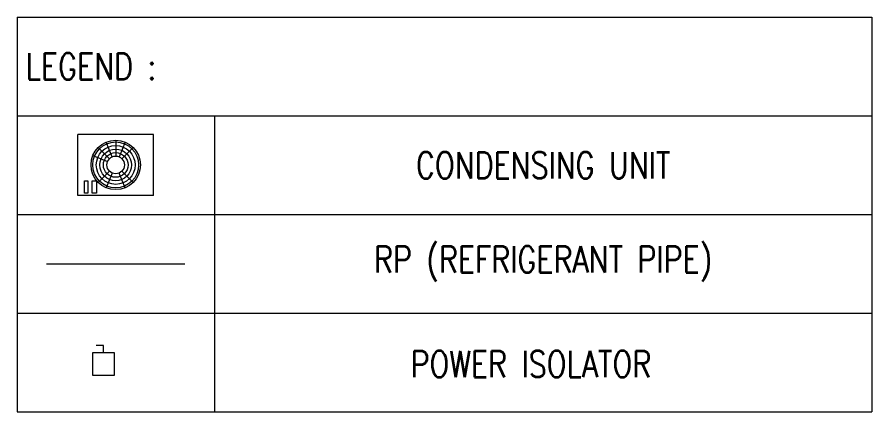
# Model space of a CAD drawing. Header units: millimetres. Extents: x -145636 to 131102, y -135903 to -7470.
# Drawn here: x 118102 to 131102, y -79787 to -73787 of the extents above; entities that cross this region are included whole.
import ezdxf

# ---------------------------------------------------------------- set-up
doc = ezdxf.new("R2010")
doc.units = ezdxf.units.MM
doc.layers.add('M-_ACON-MVEN-_N', color=222, linetype='Continuous')
for name, color, linetype, lineweight in [('M-ACMV TEXT', 7, 'Continuous', 5), ('M-ACMV_Control Panel', 1, 'Continuous', 20), ('M-ACMV_Power', 8, 'REFRIGERANT', 0), ('M-ACMV_Ref Pipe', 134, '500-1-RP', 25)]:
    doc.layers.add(name, color=color, linetype=linetype, lineweight=lineweight)
doc.styles.add('Arial', font='arial.ttf', dxfattribs={"width": 0.8, "height": 90})
doc.styles.get("Standard").update_dxf_attribs({"font": 'arial.ttf'})
doc.linetypes.add('500-1-RP', pattern='A,0.75,-0.5,0.75,-0.5,0.75,-0.5,0.75,-1.7,["RP",Standard,S=1,R=0,X=-1,Y=-0.5],-1.7', length=7.9)
doc.linetypes.add('REFRIGERANT', pattern='A,15,-5.08,["R",Standard,S=2.54,R=0,X=-2.54,Y=-1.27],-5.08', length=25.16)

# ---------------------------------------------------------------- blocks, each defined once
blk = doc.blocks.new('PUCY')
at = {"layer": 'M-_ACON-MVEN-_N', "linetype": 'ByBlock', "lineweight": 0, "ltscale": 100}
for p, q in [((1101653, 56603), (1101653, 55863)), ((1101653, 56603), (1102573, 56603)), ((1102573, 56603), (1102573, 55863)), ((1101998, 56510), (1102072, 56332)), ((1102154, 56332), (1102228, 56510)), ((1102037, 56309), (1101901, 56445)), ((1102189, 56309), (1102325, 56445)), ((1102390, 56118), (1102212, 56192)), ((1101901, 56021), (1102037, 56157)), ((1101998, 55956), (1102072, 56134)), ((1102113, 55933), (1102113, 56126)), ((1102154, 56134), (1102228, 55956)), ((1102325, 56021), (1102189, 56157)), ((1101653, 55863), (1102573, 55863))]:
    blk.add_line(p, q, dxfattribs=at)
at = {"layer": 'M-_ACON-MVEN-_N', "lineweight": 0}
for points in [[(1102348, 56428), (1102348, 56578), (1102398, 56578), (1102398, 56428)], [(1102454, 56428), (1102454, 56578), (1102492, 56578), (1102492, 56428)]]:
    blk.add_lwpolyline(points, close=True, dxfattribs=at)
at = {"layer": 'M-_ACON-MVEN-_N', "linetype": 'ByBlock', "lineweight": 0, "ltscale": 100}
for radius in [300, 279, 236, 193, 193, 150, 107]:
    blk.add_circle((1102113, 56233), radius, dxfattribs=at)
blk = doc.blocks.new('A$C8dc4c4a2')
at = {"layer": 'M-ACMV_Control Panel', "lineweight": 0}
blk.add_lwpolyline([(0, 37.5), (0, -37.5), (75, -37.5), (75, 37.5)], close=True, dxfattribs=at)
blk.add_lwpolyline([(75, 0), (100, 0), (100, 25)], dxfattribs=at)

msp = doc.modelspace()

# ---------------------------------------------------------------- linework, layer by layer
at = {"layer": 'M-ACMV TEXT', "ltscale": 0.75}
for p, q in [((118102, -73787), (131102, -73787)), ((118102, -73787), (118102, -79787)), ((131102, -73787), (131102, -79787)), ((118102, -75287), (131102, -75287)), ((121102, -75287), (121102, -79787)), ((118102, -76787), (131102, -76787)), ((118102, -78287), (131102, -78287)), ((118102, -79787), (131102, -79787))]:
    msp.add_line(p, q, dxfattribs=at)
at = {"layer": 'M-ACMV_Ref Pipe', "lineweight": 0, "ltscale": 0.5}
msp.add_line((118549, -77537), (120655, -77537), dxfattribs=at)

# ---------------------------------------------------------------- block references
at = {"xscale": 1.25, "yscale": 1.25, "zscale": 1.25, "rotation": 180}
msp.add_blockref('PUCY', (1497243, -5742), dxfattribs=at)
at = {"layer": 'M-ACMV_Power', "color": 1, "linetype": 'ByBlock', "lineweight": 30, "xscale": 4.5, "yscale": 4.5, "zscale": 4.5, "rotation": 90}
msp.add_blockref('A$C8dc4c4a2', (119416, -79229), dxfattribs=at)

# ---------------------------------------------------------------- texts
at = {"layer": 'M-ACMV TEXT', "ltscale": 0.75, "char_height": 400, "style": 'Arial'}
for s, insert, width, attachment_point in [('{\\Fsimplex|c0;LEGEND :}', (118232, -74537), 7714.15, 4), ('{\\Fsimplex|c0;CONDENSING UNIT}', (126102, -76037), 9741.25, 5), ('{\\Fsimplex|c0;RP (REFRIGERANT PIPE)}', (126102, -77537), 9741.25, 5), ('{\\Fsimplex|c0;POWER ISOLATOR}', (125916, -79060), 9741.25, 5)]:
    msp.add_mtext(s, dxfattribs=dict(at, insert=insert, width=width, attachment_point=attachment_point))

doc.saveas('drawing.dxf')
